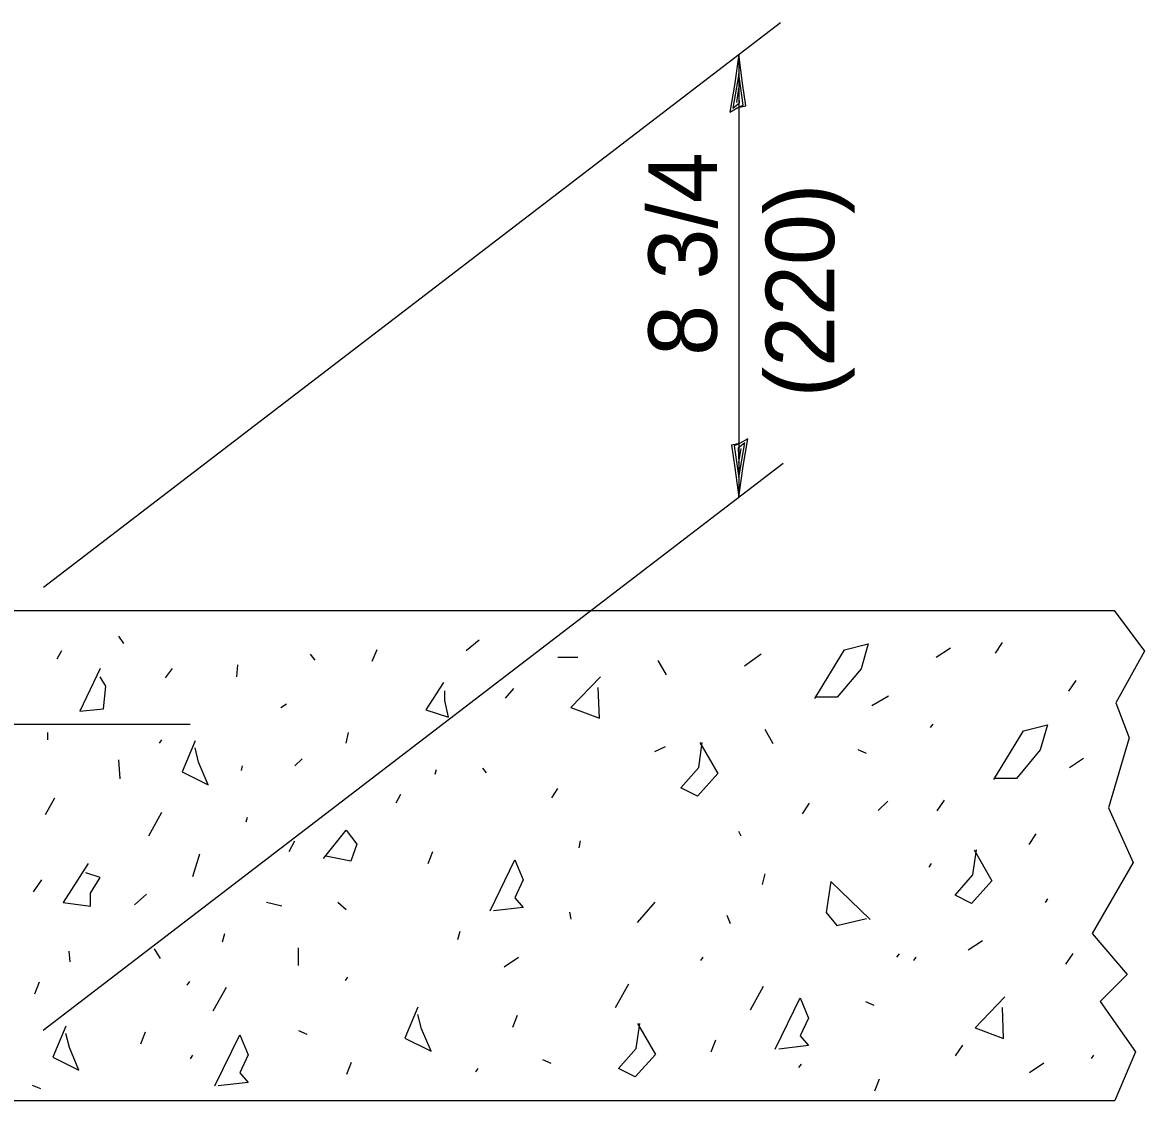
# Model space of a CAD drawing. Extents: x 116921 to 126621, y 61351 to 76334.
# Drawn here: x 121410.7 to 121525.5, y 65218 to 65328.3 of the extents above; entities that cross this region are included whole.
import ezdxf

# ---------------------------------------------------------------- set-up
doc = ezdxf.new("R2010")
doc.units = 0
doc.layers.add('Sheets_General Details', color=7, linetype='Continuous')

msp = doc.modelspace()

# ---------------------------------------------------------------- linework, layer by layer
at = {"layer": 'Sheets_General Details'}
for p, q in [((121412.86, 65270.54), (121488.25, 65328.3)), ((121483.97, 65325.02), (121483.97, 65279.72)), ((121412.84, 65225.22), (121488.51, 65283.2)), ((121409.66, 65268.14), (121522.36, 65268.14)), ((121522.36, 65268.14), (121525.47, 65263.97)), ((121421.07, 65264.78), (121420.58, 65265.51)), ((121456.09, 65264.05), (121457.43, 65265.14)), ((121504.15, 65263.36), (121505.61, 65264.33)), ((121510.23, 65263.79), (121510.95, 65264.88)), ((121414.26, 65263.2), (121414.75, 65264.05)), ((121440.65, 65263.08), (121440.16, 65263.69)), ((121446.48, 65262.95), (121446.97, 65264.17)), ((121467.52, 65263.32), (121465.46, 65263.32)), ((121484.56, 65262.5), (121486.26, 65263.72)), ((121525.47, 65263.97), (121522.53, 65258.7)), ((121425.33, 65261.25), (121426.06, 65262.22)), ((121432.62, 65261.37), (121432.74, 65262.59)), ((121475.7, 65263.04), (121476.55, 65261.58)), ((121517.74, 65259.88), (121518.47, 65260.97)), ((121460.1, 65259.19), (121460.96, 65260.15)), ((121437.12, 65258.21), (121437.73, 65258.58)), ((121497.59, 65258.43), (121499.3, 65259.41)), ((121522.53, 65258.7), (121523.89, 65255.12)), ((121387.91, 65256.53), (121427.86, 65256.53)), ((121503.59, 65256.16), (121503.84, 65256.52)), ((121413.29, 65254.93), (121413.29, 65255.66)), ((121443.81, 65254.57), (121444.05, 65255.66)), ((121486.62, 65255.99), (121487.47, 65254.53)), ((121523.89, 65255.12), (121521.79, 65247.96)), ((121424.72, 65254.57), (121424.96, 65254.93)), ((121475.39, 65253.73), (121476.48, 65254.22)), ((121420.7, 65250.92), (121420.58, 65252.86)), ((121438.58, 65252.25), (121439.31, 65252.98)), ((121497.03, 65253.52), (121496.18, 65253.88)), ((121517.78, 65252.08), (121519.24, 65253.05)), ((121433.11, 65251.77), (121433.23, 65252.25)), ((121452.93, 65251.4), (121453.05, 65251.89)), ((121458.16, 65251.53), (121457.8, 65252.01)), ((121464.85, 65248.97), (121465.46, 65249.94)), ((121413.05, 65247.27), (121414.02, 65248.97)), ((121448.92, 65248.48), (121449.4, 65249.34)), ((121490.49, 65247.34), (121491.22, 65248.43)), ((121498.23, 65247.67), (121499.2, 65248.64)), ((121504.27, 65247.65), (121505, 65248.74)), ((121423.63, 65245.08), (121424.96, 65247.51)), ((121521.79, 65247.96), (121524.32, 65242.38)), ((121433.59, 65246.54), (121433.72, 65247.02)), ((121484.23, 65245.05), (121483.99, 65245.53)), ((121513.67, 65244.2), (121514.4, 65245.3)), ((121437.97, 65243.5), (121438.58, 65244.59)), ((121467.64, 65243.86), (121467.77, 65244.59)), ((121428.13, 65240.94), (121428.85, 65243.26)), ((121452.2, 65242.28), (121452.69, 65243.5)), ((121503.43, 65241.9), (121503.68, 65242.26)), ((121524.32, 65242.38), (121520.11, 65235.11)), ((121411.83, 65239.37), (121412.68, 65240.58)), ((121486.62, 65241.21), (121486.38, 65240.12)), ((121422.17, 65238.03), (121423.38, 65239.12)), ((121437.24, 65237.91), (121435.66, 65238.27)), ((121443.81, 65237.54), (121442.96, 65238.27)), ((121473.6, 65236.24), (121475.42, 65238.3)), ((121515.34, 65238.29), (121515.58, 65238.65)), ((121466.67, 65237.3), (121466.79, 65236.57)), ((121483.14, 65236.08), (121482.77, 65236.93)), ((121431.17, 65234.26), (121431.41, 65235.11)), ((121455.24, 65234.5), (121455.48, 65235.35)), ((121520.11, 65235.11), (121523.68, 65230.9)), ((121415.6, 65232.19), (121415.48, 65233.29)), ((121424.84, 65232.56), (121424.23, 65233.53)), ((121438.95, 65231.82), (121438.95, 65233.65)), ((121507.44, 65233.43), (121508.9, 65234.4)), ((121459.98, 65231.7), (121461.44, 65232.68)), ((121480.1, 65232.34), (121480.34, 65232.7)), ((121500.15, 65232.68), (121500.4, 65233.04)), ((121501.87, 65232.34), (121502.11, 65232.7)), ((121517.43, 65231.98), (121518.16, 65233.07)), ((121411.98, 65228.94), (121412.46, 65230.16)), ((121427.57, 65229.83), (121427.81, 65230.19)), ((121443.75, 65230.28), (121443.99, 65230.65)), ((121471.37, 65227.52), (121472.71, 65229.96)), ((121523.68, 65230.9), (121520.95, 65228.16)), ((121430.23, 65227.18), (121431.57, 65229.61)), ((121485.16, 65227.3), (121486.49, 65229.73)), ((121497.83, 65227.75), (121496.98, 65228.12)), ((121520.95, 65228.16), (121524.53, 65223)), ((121460.86, 65225.52), (121461.35, 65226.74)), ((121422.8, 65223.81), (121423.29, 65225.03)), ((121439.83, 65224.79), (121438.98, 65225.15)), ((121481.14, 65223.01), (121481.63, 65224.23)), ((121506.15, 65222.58), (121506.88, 65223.67)), ((121524.53, 65223), (121522.43, 65218.02)), ((121427.91, 65222.3), (121428.15, 65222.67)), ((121443.88, 65220.73), (121444.37, 65221.95)), ((121464.79, 65221.82), (121463.94, 65222.19)), ((121513.71, 65220.89), (121515.17, 65221.87)), ((121520.04, 65222.31), (121520.28, 65222.67)), ((121457.08, 65220.94), (121457.32, 65221.3)), ((121490.12, 65221.39), (121490.37, 65221.75)), ((121412.6, 65219.2), (121411.75, 65219.57)), ((121497.89, 65219.02), (121498.38, 65220.24)), ((121409.66, 65218.02), (121522.43, 65218.02))]:
    msp.add_line(p, q, dxfattribs=at)
for points in [[(121483.89, 65319.6), (121484.7, 65319.78), (121484.35, 65322.07), (121483.97, 65325.02), (121483.54, 65321.87), (121483.05, 65319.11), (121483.89, 65319.6), (121484.43, 65319.84), (121483.96, 65323.04), (121483.35, 65319.54), (121484.04, 65320.06), (121483.95, 65321.53), (121483.73, 65320.11)], [(121484.05, 65285.23), (121483.23, 65285.05), (121483.58, 65282.72), (121483.97, 65279.72), (121484.41, 65282.92), (121484.9, 65285.72), (121484.05, 65285.23), (121483.51, 65284.99), (121483.97, 65281.74), (121484.6, 65285.29), (121483.9, 65284.76), (121483.99, 65283.27), (121484.21, 65284.71)], [(121491.74, 65259.15), (121494.78, 65264.13), (121497.21, 65264.74), (121496.48, 65262.19), (121494.05, 65259.27), (121491.86, 65259.27)], [(121418.64, 65262.22), (121416.57, 65257.85), (121419.01, 65258.09), (121419.25, 65260.4), (121418.64, 65261.37)], [(121469.83, 65261.37), (121466.79, 65258.21), (121469.71, 65257.12), (121469.59, 65260.28)], [(121453.78, 65260.77), (121451.96, 65257.97), (121454.27, 65257.24), (121453.9, 65258.94), (121453.9, 65259.91)], [(121510.06, 65250.84), (121513.1, 65255.82), (121515.53, 65256.44), (121514.8, 65253.88), (121512.37, 65250.96), (121510.18, 65250.96)], [(121428.37, 65254.8), (121427.03, 65251.65), (121429.71, 65250.31), (121428.73, 65252.62), (121428.37, 65254.08)], [(121480, 65254.63), (121481.82, 65251.46), (121479.75, 65249.15), (121478.05, 65250.01), (121479.87, 65252.07), (121480.24, 65254.63)], [(121441.5, 65242.77), (121443.81, 65245.69), (121444.9, 65244.23), (121444.3, 65242.52), (121441.74, 65243.01)], [(121508.03, 65243.66), (121509.85, 65240.49), (121507.79, 65238.18), (121506.09, 65239.04), (121507.91, 65241.1), (121508.27, 65243.66)], [(121458.53, 65237.42), (121461.08, 65242.65), (121461.93, 65240.58), (121461.08, 65238.76), (121461.93, 65237.78), (121458.89, 65237.42)], [(121417.42, 65242.28), (121414.87, 65238.27), (121417.67, 65237.91), (121417.67, 65239.24), (121418.64, 65240.82), (121417.18, 65241.31)], [(121497.42, 65236.52), (121493.4, 65240.41), (121492.92, 65237.25), (121494.01, 65235.91), (121497.05, 65236.65)], [(121451.16, 65227.56), (121449.82, 65224.4), (121452.5, 65223.06), (121451.52, 65225.37), (121451.16, 65226.83)], [(121487.7, 65223.28), (121490.25, 65228.51), (121491.1, 65226.44), (121490.25, 65224.62), (121491.1, 65223.65), (121488.06, 65223.28)], [(121511.18, 65228.62), (121508.14, 65225.46), (121511.06, 65224.36), (121510.94, 65227.53)], [(121415.15, 65225.62), (121413.81, 65222.46), (121416.49, 65221.12), (121415.51, 65223.43), (121415.15, 65224.89)], [(121473.61, 65225.9), (121475.44, 65222.73), (121473.37, 65220.43), (121471.67, 65221.28), (121473.49, 65223.35), (121473.85, 65225.9)], [(121430.38, 65219.52), (121432.93, 65224.75), (121433.78, 65222.68), (121432.93, 65220.86), (121433.78, 65219.88), (121430.74, 65219.52)]]:
    msp.add_lwpolyline(points, dxfattribs=at)

# ---------------------------------------------------------------- texts
for s, p in [('8 3/4', (121481.73, 65294.19)), ('(220)', (121493.73, 65289.95))]:
    msp.add_text(s, height=7, rotation=90, dxfattribs=at).set_placement(p)

doc.saveas('drawing.dxf')
